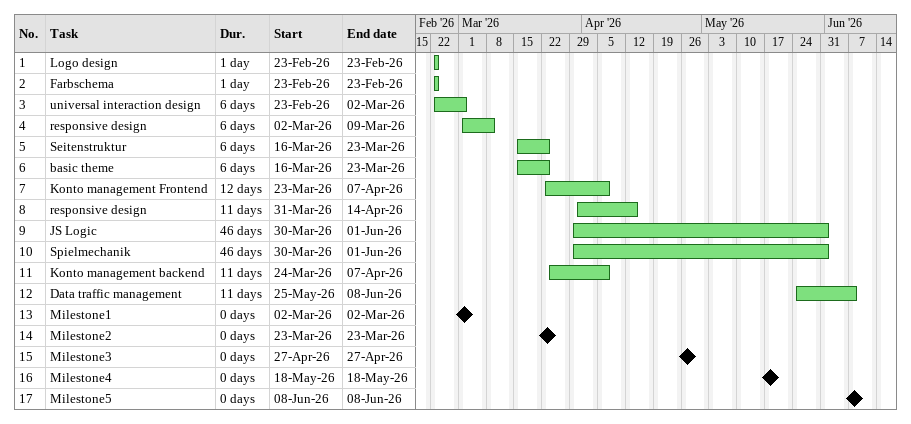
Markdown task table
| ID | Task | Duration | Start | Finish |
|---|---|---|---|---|
| 1 | Logo design | 1d | 2026-02-23 | 2026-02-23 |
| 2 | Farbschema | 1d | 2026-02-23 | 2026-02-23 |
| 3 | universal interaction design | 6d | 2026-02-23 | 2026-03-02 |
| 4 | responsive design | 6d | 2026-03-02 | 2026-03-09 |
| 5 | Seitenstruktur | 6d | 2026-03-16 | 2026-03-23 |
| 6 | basic theme | 6d | 2026-03-16 | 2026-03-23 |
| 7 | Konto management Frontend | 12d | 2026-03-23 | 2026-04-07 |
| 8 | responsive design | 11d | 2026-03-31 | 2026-04-14 |
| 9 | JS Logic | 46d | 2026-03-30 | 2026-06-01 |
| 10 | Spielmechanik | 46d | 2026-03-30 | 2026-06-01 |
| 11 | Konto management backend | 11d | 2026-03-24 | 2026-04-07 |
| 12 | Data traffic management | 11d | 2026-05-25 | 2026-06-08 |
| 13 | Milestone1 | 0d | 2026-03-02 | 2026-03-02 |
| 14 | Milestone2 | 0d | 2026-03-23 | 2026-03-23 |
| 15 | Milestone3 | 0d | 2026-04-27 | 2026-04-27 |
| 16 | Milestone4 | 0d | 2026-05-18 | 2026-05-18 |
| 17 | Milestone5 | 0d | 2026-06-08 | 2026-06-08 |
